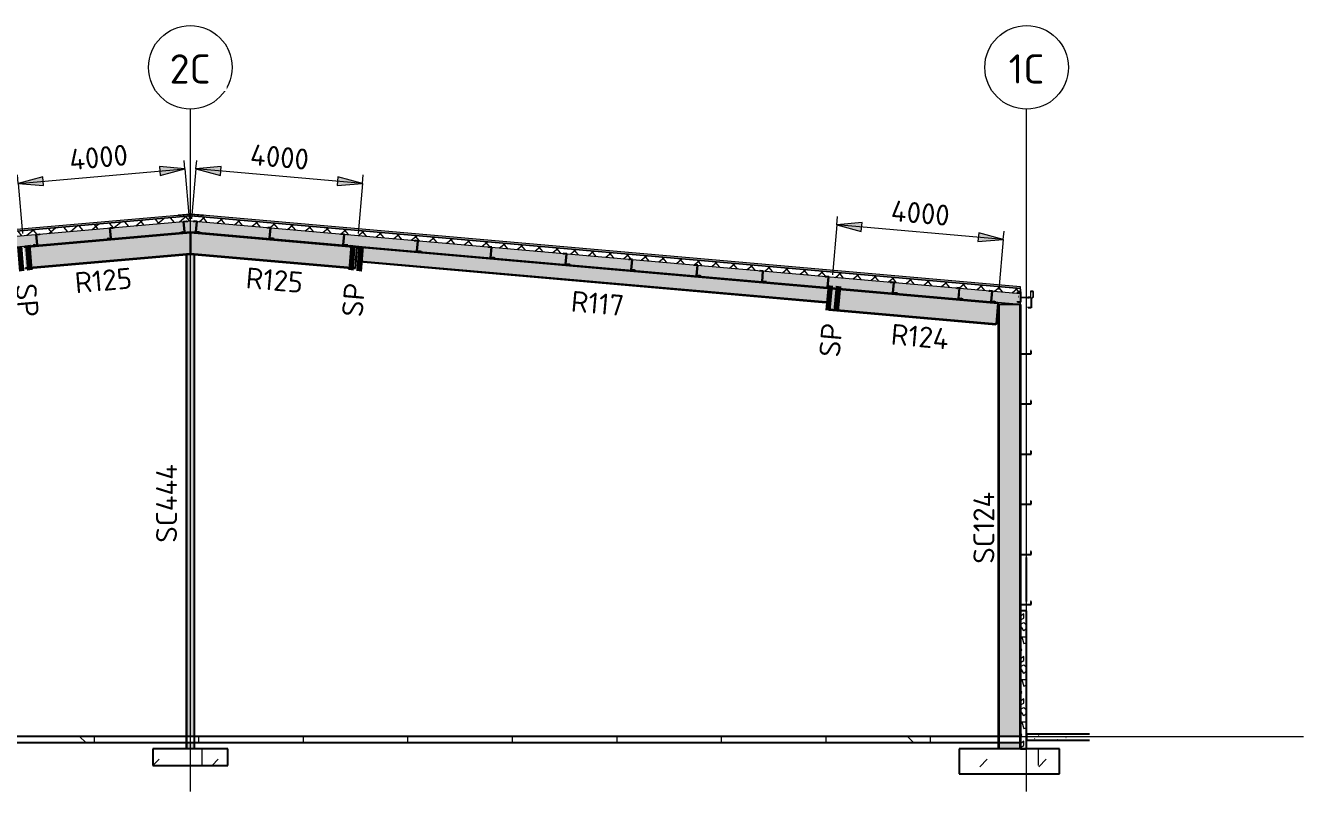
# Model space of a CAD drawing. Header units: millimetres. Extents: x 632 to 561478, y -3890 to 22200.
# Drawn here: x 294160 to 324721, y 3882 to 22200 of the extents above; entities that cross this region are included whole.
import ezdxf

# ---------------------------------------------------------------- set-up
doc = ezdxf.new("R2010")
doc.units = ezdxf.units.MM
doc.linetypes.add('Hidden Half', pattern=[3, 2, -1])
for name, color, linetype, lineweight in [('A-010-D_DIM', 211, 'Continuous', 13), ('A-010-D_DIM-200', 211, 'Continuous', 13), ('A-010-M_LINE', 90, 'Continuous', 13), ('A-200-M_WALL_EXT', 113, 'Continuous', 13), ('A-200-M_WALL_PAT', 111, 'Continuous', 13), ('A-230-H-FLOOR', 190, 'Continuous', 13), ('A-230-M_FLOOR', 192, 'Continuous', 13), ('A-270-M_ROOF', 132, 'Continuous', 13), ('S-160-M_FOUND', 171, 'Continuous', 13), ('S-160-MH_FOUND', 171, 'Hidden Half', 13), ('S-280-A_COLUMN', 171, 'Continuous', 18), ('S-280-A_STRUCT_FRAME', 2, 'Continuous', 18), ('S-280-M_COLUMN', 52, 'Continuous', 13), ('S-280-M_STRUCT_FRAME', 12, 'Continuous', 13), ('S-280-MH_COLUMN', 52, 'Hidden Half', 13), ('Z-000-T_TEXT', 131, 'Continuous', 25), ('Z-030-M_GRID', 191, 'Continuous', 13), ('Z-033_T_GRIDREF', 31, 'Continuous', 13), ('Z-230-A_LEVEL', 51, 'Continuous', 13)]:
    doc.layers.add(name, color=color, linetype=linetype, lineweight=lineweight)
doc.styles.add('ISOCPEUR_1', font='isocpeur.ttf', dxfattribs={"height": 700})
doc.styles.add('ISOCPEUR_2', font='isocpeur.ttf', dxfattribs={"height": 500})
doc.dimstyles.new('2_5___Arrow___Transparent', dxfattribs={"dimscale": 304.8, "dimtxt": 497.990588, "dimasz": 1.968504, "dimexe": 0.656168, "dimexo": 1.049869, "dimgap": 0.164042, "dimtad": 1, "dimdec": 0, "dimzin": 0, "dimdsep": 46, "dimtxsty": 'ISOCPEUR_2', "dimsah": 1, "dimcen": 0.09, "dimadec": 0, "dimazin": 0, "dimtfac": 1, "dimtdec": 4, "dimtix": 1, "dimtmove": 0, "dimatfit": 3, "dimfxl": 1, "dimtvp": 1, "dimtolj": 1, "dimtzin": 0, "dimlwd": 18, "dimlwe": 18, "dimarcsym": 2})
pattern_1 = [(45, (4337885.2, 0), (-1414.214, 0), [750, -3000]), (45, (4338885.2, 1000), (-1414.214, 0), [750, -3000]), (45, (4339885.2, -300), (-1414.214, 0), [250, -2000]), (90, (4339885.2, 500), (-500, 500), [500, -2000]), (315, (4339885.2, 1000), (0, 2828.43), [500, -3000]), (0, (4338885.2, 1000), (2000, 2000), [300, -1000]), (0, (4336385.2, 2000), (2000, 2000), [300, -2000])]

# ---------------------------------------------------------------- blocks, each defined once
blk = doc.blocks.new('Ridge Capping - Ridge Capping-1882401-S6_501-SECTION C6')
at = {"layer": 'A-270-M_ROOF', "lineweight": 5, "transparency": 33554432}
blk.add_hatch(color=253, dxfattribs=at).paths.add_polyline_path([(4333000, 17660), (4332992, 17664), (4332693, 17690), (4332394, 17664), (4332386, 17660), (4332693, 17687)])
at = {"layer": 'A-270-M_ROOF', "color": 53, "lineweight": 5}
for p, q in [((4332386, 17660), (4332693, 17687)), ((4332394, 17664), (4332386, 17660)), ((4332386, 17660), (4332386, 17660)), ((4332693, 17690), (4332394, 17664)), ((4332394, 17664), (4332394, 17664)), ((4332992, 17664), (4332693, 17690)), ((4332693, 17690), (4332693, 17690)), ((4332693, 17687), (4333000, 17660)), ((4332693, 17687), (4332693, 17687)), ((4333000, 17660), (4332992, 17664)), ((4332993, 17664), (4332992, 17664)), ((4333000, 17660), (4333000, 17660))]:
    blk.add_line(p, q, dxfattribs=at)
blk = doc.blocks.new('25021-APA-ZZ-ZZ-M3-AR-000001_V3_rvt-5-S6_501-SECTION C6')
at = {"layer": 'A-270-M_ROOF', "transparency": 33554432}
for color, points in [(9, [(4352532, 15911), (4352532, 15952), (4332693, 17687), (4312854, 15952), (4312854, 15911), (4332693, 17647), (4351995, 15958)]), (253, [(4352817, 15688), (4352842, 15703), (4352842, 15844), (4352777, 15844), (4352777, 15699), (4352537, 15699), (4352537, 15894), (4352532, 15894), (4352532, 15694), (4352782, 15694), (4352782, 15839), (4352837, 15839), (4352837, 15706), (4352814, 15692)])]:
    blk.add_hatch(color=color, dxfattribs=at).paths.add_polyline_path(points)
at = {"layer": 'A-270-M_ROOF', "lineweight": 5}
h = blk.add_hatch(dxfattribs=at)
h.set_pattern_fill('FP_18', angle=-135, style=0, pattern_type=2)
h.set_pattern_definition([(40, (4337885.2, 1e-06), (-192.8363, 229.8133), []), (130, (4337885.2, 1e-06), (-229.8133, -192.8363), [])])
h.paths.add_polyline_path([(4352532, 15791), (4352532, 15911), (4332693, 17647), (4312854, 15911), (4312854, 15791), (4332693, 17527), (4351995, 15838)])
at = {"layer": 'A-270-M_ROOF', "lineweight": 5, "transparency": 33554432}
blk.add_hatch(color=254, dxfattribs=at).paths.add_polyline_path([(4312854, 15540), (4332693, 17276), (4352532, 15540), (4352532, 15791), (4332682, 17526), (4312854, 15791), (4312854, 15690)])
at = {"layer": 'A-270-M_ROOF', "color": 53, "lineweight": 5}
for p, q in [((4332386, 17660), (4312854, 15952)), ((4332693, 17647), (4312854, 15911)), ((4312854, 15911), (4332693, 17647)), ((4312854, 15791), (4332693, 17527)), ((4332693, 17687), (4332386, 17660)), ((4352532, 15952), (4332693, 17687)), ((4332693, 17687), (4332693, 17687)), ((4352532, 15911), (4332693, 17647)), ((4332693, 17647), (4332693, 17647)), ((4332693, 17647), (4352532, 15911)), ((4332693, 17647), (4332693, 17647)), ((4332693, 17527), (4352532, 15791)), ((4312854, 15540), (4332693, 17276)), ((4332693, 17276), (4352532, 15540)), ((4332693, 17276), (4332693, 17276)), ((4352532, 15911), (4352532, 15952)), ((4352532, 15540), (4352532, 15911)), ((4352537, 15894), (4352532, 15894)), ((4352532, 15894), (4352532, 15694)), ((4352537, 15699), (4352537, 15894)), ((4352532, 15694), (4352782, 15694)), ((4352777, 15699), (4352537, 15699)), ((4352842, 15844), (4352777, 15844)), ((4352777, 15844), (4352777, 15699)), ((4352782, 15694), (4352782, 15839)), ((4352782, 15839), (4352837, 15839)), ((4352837, 15706), (4352814, 15692)), ((4352814, 15692), (4352817, 15688)), ((4352817, 15688), (4352842, 15703)), ((4352837, 15839), (4352837, 15706)), ((4352842, 15703), (4352842, 15844))]:
    blk.add_line(p, q, dxfattribs=at)
blk.add_blockref('Ridge Capping - Ridge Capping-1882401-S6_501-SECTION C6', (0, 0), dxfattribs=at)
blk = doc.blocks.new('NRP_Framing-Steel-Purlin C - P946 - EC250-24-4133020-S6_501-SECTION C6')
at = {"layer": 'S-280-M_STRUCT_FRAME', "color": 1, "lineweight": 25}
for p, q in [((4352465, 15832), (4352465, 15808)), ((4352538, 15832), (4352465, 15832)), ((4352465, 15606), (4352465, 15582)), ((4352492, 15709), (4352491, 15709)), ((4352538, 15832), (4352538, 15582)), ((4352538, 15582), (4352465, 15582))]:
    blk.add_line(p, q, dxfattribs=at)
blk = doc.blocks.new('NRP_Framing-Steel-Purlin Z - P915 - EZ250-19-4046629-S6_501-SECTION C6')
at = {"layer": 'S-280-M_STRUCT_FRAME', "color": 92, "lineweight": 25}
for p, q in [((4341617, 16746), (4341615, 16725)), ((4341617, 16746), (4341615, 16725)), ((4341687, 16740), (4341617, 16746)), ((4341687, 16740), (4341617, 16746)), ((4341665, 16491), (4341687, 16740)), ((4341665, 16491), (4341687, 16740)), ((4341669, 16616), (4341668, 16616)), ((4341743, 16505), (4341741, 16484)), ((4341743, 16505), (4341741, 16484)), ((4341741, 16484), (4341665, 16491)), ((4341741, 16484), (4341665, 16491))]:
    blk.add_line(p, q, dxfattribs=at)
blk = doc.blocks.new('NRP_Framing-Steel-Purlin Z - P915 - EZ250-19-V41-S6_501-SECTION C6')
at = {"layer": 'S-280-M_STRUCT_FRAME', "color": 92, "lineweight": 25}
for p, q in [((4341609, 16747), (4341608, 16726)), ((4341609, 16747), (4341608, 16726)), ((4341616, 16746), (4341609, 16747)), ((4341616, 16746), (4341609, 16747)), ((4341658, 16492), (4341680, 16741)), ((4341658, 16492), (4341680, 16741)), ((4341669, 16616), (4341668, 16616)), ((4341736, 16506), (4341734, 16485)), ((4341736, 16506), (4341734, 16485)), ((4341665, 16491), (4341658, 16492)), ((4341665, 16491), (4341658, 16492))]:
    blk.add_line(p, q, dxfattribs=at)
blk = doc.blocks.new('NRP_Framing-Steel-Purlin Z - P914 - EZ250-15-4047701-S6_501-SECTION C6')
at = {"layer": 'S-280-M_STRUCT_FRAME', "color": 150, "lineweight": 25}
for p, q in [((4332522, 17514), (4332593, 17520)), ((4332522, 17514), (4332593, 17520)), ((4332544, 17265), (4332522, 17514)), ((4332544, 17265), (4332522, 17514)), ((4332593, 17520), (4332594, 17500)), ((4332593, 17520), (4332594, 17500)), ((4332466, 17278), (4332468, 17258)), ((4332466, 17278), (4332468, 17258)), ((4332468, 17258), (4332544, 17265)), ((4332468, 17258), (4332544, 17265)), ((4332540, 17390), (4332541, 17390))]:
    blk.add_line(p, q, dxfattribs=at)
blk = doc.blocks.new('NRP_Framing-Steel-Purlin Z - P914 - EZ250-15-V42-S6_501-SECTION C6')
at = {"layer": 'S-280-M_STRUCT_FRAME', "color": 150, "lineweight": 25}
for p, q in [((4332551, 17266), (4332529, 17515)), ((4332551, 17266), (4332529, 17515)), ((4332593, 17520), (4332600, 17521)), ((4332593, 17520), (4332600, 17521)), ((4332600, 17521), (4332602, 17501)), ((4332600, 17521), (4332602, 17501)), ((4332474, 17278), (4332475, 17259)), ((4332474, 17278), (4332475, 17259)), ((4332540, 17390), (4332541, 17390)), ((4332544, 17265), (4332551, 17266)), ((4332544, 17265), (4332551, 17266))]:
    blk.add_line(p, q, dxfattribs=at)
blk = doc.blocks.new('NRP_Framing-Steel-Purlin Z - P914 - EZ250-15-4047702-S6_501-SECTION C6')
at = {"layer": 'S-280-M_STRUCT_FRAME', "color": 150, "lineweight": 25}
for p, q in [((4332772, 17520), (4332770, 17500)), ((4332772, 17520), (4332770, 17500)), ((4332843, 17514), (4332772, 17520)), ((4332843, 17514), (4332772, 17520)), ((4332821, 17265), (4332843, 17514)), ((4332821, 17265), (4332843, 17514)), ((4332897, 17258), (4332821, 17265)), ((4332897, 17258), (4332821, 17265)), ((4332824, 17390), (4332824, 17390)), ((4332898, 17278), (4332897, 17258)), ((4332898, 17278), (4332897, 17258))]:
    blk.add_line(p, q, dxfattribs=at)
blk = doc.blocks.new('NRP_Framing-Steel-Purlin Z - P914 - EZ250-15-V43-S6_501-SECTION C6')
at = {"layer": 'S-280-M_STRUCT_FRAME', "color": 150, "lineweight": 25}
for p, q in [((4332765, 17521), (4332763, 17501)), ((4332765, 17521), (4332763, 17501)), ((4332772, 17520), (4332765, 17521)), ((4332772, 17520), (4332765, 17521)), ((4332814, 17266), (4332835, 17515)), ((4332814, 17266), (4332835, 17515)), ((4332821, 17265), (4332814, 17266)), ((4332821, 17265), (4332814, 17266)), ((4332824, 17390), (4332824, 17390)), ((4332891, 17278), (4332889, 17259)), ((4332891, 17278), (4332889, 17259))]:
    blk.add_line(p, q, dxfattribs=at)
blk = doc.blocks.new('NRP_Framing-Steel-Purlin Z - P914 - EZ250-15-V44-S6_501-SECTION C6')
at = {"layer": 'S-280-M_STRUCT_FRAME', "color": 150, "lineweight": 25}
for p, q in [((4334534, 17366), (4334532, 17346)), ((4334534, 17366), (4334532, 17346)), ((4334605, 17360), (4334534, 17366)), ((4334605, 17360), (4334534, 17366)), ((4334583, 17111), (4334605, 17360)), ((4334583, 17111), (4334605, 17360)), ((4334587, 17236), (4334586, 17236)), ((4334661, 17124), (4334659, 17104)), ((4334661, 17124), (4334659, 17104)), ((4334659, 17104), (4334583, 17111)), ((4334659, 17104), (4334583, 17111))]:
    blk.add_line(p, q, dxfattribs=at)
blk = doc.blocks.new('NRP_Framing-Steel-Purlin Z - P914 - EZ250-15-V45-S6_501-SECTION C6')
at = {"layer": 'S-280-M_STRUCT_FRAME', "color": 150, "lineweight": 25}
for p, q in [((4334527, 17367), (4334525, 17347)), ((4334527, 17367), (4334525, 17347)), ((4334534, 17366), (4334527, 17367)), ((4334534, 17366), (4334527, 17367)), ((4334576, 17111), (4334598, 17360)), ((4334576, 17111), (4334598, 17360)), ((4334587, 17236), (4334586, 17236)), ((4334653, 17124), (4334652, 17105)), ((4334653, 17124), (4334652, 17105)), ((4334583, 17111), (4334576, 17111)), ((4334583, 17111), (4334576, 17111))]:
    blk.add_line(p, q, dxfattribs=at)
blk = doc.blocks.new('NRP_Framing-Steel-Purlin Z - G914 - EZ250-15-4100837-S6_501-SECTION C6')
at = {"layer": 'S-280-M_STRUCT_FRAME', "color": 150, "lineweight": 25}
for p, q in [((4352542, 8274), (4352542, 8350)), ((4352542, 8350), (4352792, 8350)), ((4352542, 8274), (4352542, 8350)), ((4352542, 8350), (4352792, 8350)), ((4352562, 8274), (4352542, 8274)), ((4352562, 8274), (4352542, 8274)), ((4352792, 8421), (4352772, 8421)), ((4352792, 8421), (4352772, 8421)), ((4352792, 8350), (4352792, 8421)), ((4352792, 8350), (4352792, 8421))]:
    blk.add_line(p, q, dxfattribs=at)
blk = doc.blocks.new('NRP_Framing-Steel-Purlin Z - G914 - EZ250-15-4100938-S6_501-SECTION C6')
at = {"layer": 'S-280-M_STRUCT_FRAME', "color": 150, "lineweight": 25}
for p, q in [((4352542, 9474), (4352542, 9550)), ((4352542, 9550), (4352792, 9550)), ((4352542, 9474), (4352542, 9550)), ((4352542, 9550), (4352792, 9550)), ((4352562, 9474), (4352542, 9474)), ((4352562, 9474), (4352542, 9474)), ((4352792, 9621), (4352772, 9621)), ((4352792, 9621), (4352772, 9621)), ((4352792, 9550), (4352792, 9621)), ((4352792, 9550), (4352792, 9621))]:
    blk.add_line(p, q, dxfattribs=at)
blk = doc.blocks.new('NRP_Framing-Steel-Purlin C - G946 - EC250-24-4099654-S6_501-SECTION C6')
at = {"layer": 'S-280-M_STRUCT_FRAME', "color": 1, "lineweight": 25}
for p, q in [((4352793, 15697), (4352720, 15697)), ((4352720, 15697), (4352720, 15673)), ((4352793, 15697), (4352793, 15447)), ((4352720, 15471), (4352720, 15447)), ((4352793, 15447), (4352720, 15447))]:
    blk.add_line(p, q, dxfattribs=at)
blk = doc.blocks.new('NRP_Framing-Steel-Purlin C - G946 - EC250-24-4154311-S6_501-SECTION C6')
at = {"layer": 'S-280-M_STRUCT_FRAME', "color": 1, "lineweight": 25}
blk.add_line((4352667, 9475), (4352667, 8421), dxfattribs=at)
blk.add_line((4352667, 9475), (4352667, 8421), dxfattribs=at)
blk = doc.blocks.new('NRP_Column-Steel-SHS - SC444 - 200x200x6_0SHS-3967239-S6_501-SECTION C6')
at = {"layer": 'S-280-MH_COLUMN', "lineweight": 25}
for p, q in [((4332589, 16723), (4332589, 5200)), ((4332777, 16723), (4332777, 5200)), ((4332589, 5200), (4332589, 5050)), ((4332777, 5200), (4332777, 5050)), ((4332589, 5050), (4332589, 4900)), ((4332777, 5050), (4332777, 4900))]:
    blk.add_line(p, q, dxfattribs=at)
blk = doc.blocks.new('NRP_Foundation-Pad Footing Fibre _v2_ - PF4 -1800 x 1800 x 400d-3893011-S6_501-SECTION C6')
at = {"layer": 'S-160-M_FOUND'}
h = blk.add_hatch(dxfattribs=at)
h.set_pattern_fill('FP_16', color=256, style=0, pattern_type=2)
h.set_pattern_definition(pattern_1)
h.paths.add_polyline_path([(4333582, 4900), (4331782, 4900), (4331782, 4500), (4333582, 4500)])
at = {"layer": 'S-160-M_FOUND', "lineweight": 25}
for p, q in [((4333582, 4900), (4331782, 4900)), ((4331782, 4900), (4331782, 4500)), ((4333582, 4500), (4333582, 4900)), ((4331782, 4500), (4333582, 4500))]:
    blk.add_line(p, q, dxfattribs=at)
blk = doc.blocks.new('NRP_Foundation-Pad Footing Fibre _v2_ - PF2 -2400 x 2000 x 600d-3893007-S6_501-SECTION C6')
at = {"layer": 'S-160-M_FOUND'}
h = blk.add_hatch(dxfattribs=at)
h.set_pattern_fill('FP_16', color=256, style=0, pattern_type=2)
h.set_pattern_definition(pattern_1)
h.paths.add_polyline_path([(4353468, 4300), (4353468, 4900), (4351068, 4900), (4351068, 4300)])
at = {"layer": 'S-160-M_FOUND', "lineweight": 25}
for p, q in [((4353468, 4900), (4351068, 4900)), ((4351068, 4900), (4351068, 4300)), ((4353468, 4300), (4353468, 4900)), ((4351068, 4300), (4353468, 4300))]:
    blk.add_line(p, q, dxfattribs=at)
blk = doc.blocks.new('Grid - NRP_Grid-Head-320187-S6_501-SECTION C6')
at = {"layer": 'Z-033_T_GRIDREF'}
blk.add_circle((4352682, 21200), 1000, dxfattribs=at)
blk = doc.blocks.new('DIMBLOCK17-S6_501-SECTION C6')
at = {"layer": 'A-010-D_DIM-200', "lineweight": 18}
for points in [[(313558, 17434), (314147, 17277), (314165, 17487)], [(317543, 17086), (316955, 17243), (316936, 17033)]]:
    blk.add_hatch(color=256, dxfattribs=at).paths.add_polyline_path(points)
for p, q in [((313558, 17434), (313454, 16238)), ((313558, 17434), (313576, 17633)), ((314165, 17487), (313558, 17434)), ((317543, 17086), (313558, 17434)), ((313558, 17434), (314147, 17277)), ((314147, 17277), (314165, 17487)), ((316955, 17243), (316936, 17033)), ((317543, 17086), (316955, 17243)), ((317543, 17086), (317561, 17285)), ((316936, 17033), (317543, 17086)), ((317543, 17086), (317439, 15889))]:
    blk.add_line(p, q, dxfattribs=at)
at = {"layer": 'A-010-D_DIM-200', "color": 0, "lineweight": 18, "insert": (314882, 18024), "char_height": 500, "width": 1758.29, "attachment_point": 1, "rotation": 355, "line_spacing_factor": 1.149209, "style": 'ISOCPEUR_2'}
blk.add_mtext('4000', dxfattribs=at)
blk = doc.blocks.new('DIMBLOCK19-S6_501-SECTION C6')
at = {"layer": 'A-010-D_DIM-200', "lineweight": 18}
for points in [[(297968, 18775), (297361, 18828), (297379, 18617)], [(293983, 18426), (294590, 18373), (294571, 18584)]]:
    blk.add_hatch(color=256, dxfattribs=at).paths.add_polyline_path(points)
for p, q in [((297968, 18775), (297950, 18974)), ((293983, 18426), (297968, 18775)), ((297968, 18775), (297361, 18828)), ((297361, 18828), (297379, 18617)), ((297379, 18617), (297968, 18775)), ((297968, 18775), (298072, 17579)), ((293983, 18426), (293965, 18626)), ((294571, 18584), (293983, 18426)), ((293983, 18426), (294590, 18373)), ((293983, 18426), (294087, 17230)), ((294590, 18373), (294571, 18584))]:
    blk.add_line(p, q, dxfattribs=at)
at = {"layer": 'A-010-D_DIM-200', "color": 0, "lineweight": 18, "insert": (295184, 19237), "char_height": 500, "width": 1758.29, "attachment_point": 1, "rotation": 5, "line_spacing_factor": 1.149209, "style": 'ISOCPEUR_2'}
blk.add_mtext('4000', dxfattribs=at)
blk = doc.blocks.new('DIMBLOCK20-S6_501-SECTION C6')
at = {"layer": 'A-010-D_DIM-200', "lineweight": 18}
for points in [[(298234, 18775), (298823, 18617), (298841, 18828)], [(302219, 18426), (301631, 18584), (301612, 18373)]]:
    blk.add_hatch(color=256, dxfattribs=at).paths.add_polyline_path(points)
for p, q in [((298234, 18775), (298252, 18974)), ((298234, 18775), (298130, 17579)), ((298841, 18828), (298234, 18775)), ((302219, 18426), (298234, 18775)), ((298234, 18775), (298823, 18617)), ((298823, 18617), (298841, 18828)), ((301631, 18584), (301612, 18373)), ((301612, 18373), (302219, 18426)), ((302219, 18426), (301631, 18584)), ((302219, 18426), (302114, 17230)), ((302219, 18426), (302236, 18626))]:
    blk.add_line(p, q, dxfattribs=at)
at = {"layer": 'A-010-D_DIM-200', "color": 0, "lineweight": 18, "insert": (299558, 19365), "char_height": 500, "width": 1758.29, "attachment_point": 1, "rotation": 355, "line_spacing_factor": 1.149209, "style": 'ISOCPEUR_2'}
blk.add_mtext('4000', dxfattribs=at)
blk = doc.blocks.new('NRP_Splice _v3_ - NRP_Splice-3209833-S6_501-SECTION C6')
at = {"layer": 'Z-000-T_TEXT', "lineweight": 70}
for p, q in [((4317182, 15965), (4317234, 15368)), ((4317182, 15965), (4317234, 15368)), ((4317381, 15983), (4317433, 15385)), ((4317433, 15385), (4317381, 15983))]:
    blk.add_line(p, q, dxfattribs=at)
blk = doc.blocks.new('NRP_Splice _v3_ - NRP_Splice-3927024-S6_501-SECTION C6')
at = {"layer": 'Z-000-T_TEXT', "lineweight": 70}
for p, q in [((4347983, 15983), (4347931, 15385)), ((4347983, 15983), (4347931, 15385)), ((4348183, 15965), (4348130, 15368)), ((4348130, 15368), (4348183, 15965))]:
    blk.add_line(p, q, dxfattribs=at)

msp = doc.modelspace()

# ---------------------------------------------------------------- hatches: boundary and pattern name
at = {"layer": 'A-200-M_WALL_PAT'}
h = msp.add_hatch(dxfattribs=at)
h.set_pattern_fill('FP_19', color=250, angle=116.56505, style=0, pattern_type=2)
h.set_pattern_definition([(296.565, (303557.84, 152.4), (5e-05, 1016), [113.59, -2158.253]), (33.69, (303608.64, 50.8), (7e-05, 1016), [183.16, -3480.08]), (33.69, (304624.64, 50.8), (7e-05, 1016), [183.16, -3480.08]), (33.69, (305640.64, 50.8), (7e-05, 1016), [183.16, -3480.08]), (116.565, (303761.04, 152.4), (5e-05, 1016), [113.59, -2158.253]), (213.69, (303710.24, 254), (7e-05, 1016), [183.16, -3480.08]), (213.69, (304726.24, 254), (7e-05, 1016), [183.16, -3480.08]), (213.69, (305742.24, 254), (7e-05, 1016), [183.16, -3480.08]), (26.565, (303964.2, 152.4), (5e-05, 1016), [227.19, -2044.66]), (26.565, (304980.2, 152.4), (5e-05, 1016), [227.19, -2044.66]), (270, (304167.4, 254), (1016, 0.0009), [101.6, -914.4]), (225, (304167.44, 152.4), (-0.002, 1016), [143.684, -1293.157]), (135, (304065.84, 50.8), (-0.0009, 1016), [143.684, -1293.157]), (288.435, (303761.04, 457.2), (-0.002, 1015.9997), [160.644, -3052.23]), (18.435, (303811.8, 304.8), (-0.002, 1016), [160.64, -3052.23]), (18.435, (304827.8, 304.8), (-0.002, 1016), [160.64, -3052.23]), (18.435, (305843.8, 304.8), (-0.002, 1016), [160.64, -3052.23]), (135, (303964.24, 355.6), (-0.0009, 1016), [143.684, -1293.157]), (180, (303862.6, 457.2), (0.0009, -1016), [101.6, -914.4]), (251.565, (303507.04, 711.2), (0.0004, 1015.9997), [160.644, -3052.23]), (315, (303456.24, 558.8), (-0.0009, 1016), [143.684, -1293.157]), (71.565, (303557.84, 457.2), (0.0004, 1015.9997), [160.644, -3052.23]), (135, (303608.64, 609.6), (-0.0009, 1016), [143.684, -1293.157]), (225, (303913.44, 711.2), (-0.002, 1016), [143.684, -1293.157]), (123.69, (303811.84, 609.6), (7e-05, 1016), [183.16, -3480.08]), (123.69, (304827.84, 609.6), (7e-05, 1016), [183.16, -3480.08]), (26.565, (303710.2, 762), (5e-05, 1016), [113.59, -2158.25]), (26.565, (304726.2, 762), (5e-05, 1016), [113.59, -2158.25]), (315, (303811.84, 812.8), (-0.0009, 1016), [143.684, -1293.157]), (213.69, (304269.04, 965.2), (7e-05, 1016), [183.16, -3480.08]), (213.69, (305285.04, 965.2), (7e-05, 1016), [183.16, -3480.08]), (213.69, (306301.04, 965.2), (7e-05, 1016), [183.16, -3480.08]), (296.565, (304116.64, 863.6), (5e-05, 1016), [113.59, -2158.253]), (45, (304167.44, 762), (-0.0009, 1016), [143.684, -1293.157]), (90, (304269, 863.6), (-1016, -0.0009), [101.6, -914.4]), (213.69, (303811.84, 1016), (7e-05, 1016), [183.16, -3480.08]), (213.69, (304827.84, 1016), (7e-05, 1016), [183.16, -3480.08]), (213.69, (305843.84, 1016), (7e-05, 1016), [183.16, -3480.08]), (315, (303659.44, 914.4), (-0.0009, 1016), [71.84, -1365]), (26.565, (303710.2, 863.6), (5e-05, 1016), [113.59, -2158.25]), (26.565, (304726.2, 863.6), (5e-05, 1016), [113.59, -2158.25]), (90, (303811.8, 914.4), (-1016, -0.0009), [101.6, -914.4]), (333.435, (303405.4, 965.2), (-0.002, 1016), [113.59, -2158.25]), (333.435, (304421.4, 965.2), (-0.002, 1016), [113.59, -2158.25]), (243.435, (303507.04, 914.4), (-0.002, 1016), [113.59, -2158.253]), (161.565, (303456.2, 812.8), (0.0004, 1016), [160.64, -3052.23]), (161.565, (304472.2, 812.8), (0.0004, 1016), [160.64, -3052.23]), (161.565, (305488.2, 812.8), (0.0004, 1016), [160.64, -3052.23]), (45, (303303.84, 863.6), (-0.0009, 1016), [143.684, -1293.157]), (26.565, (303354.6, -1e-05), (5e-05, 1016), [113.59, -2158.25]), (26.565, (304370.6, -7e-05), (5e-05, 1016), [113.59, -2158.25]), (116.565, (303456.24, 50.8), (5e-05, 1016), [113.59, -2158.253]), (206.565, (303405.4, 152.4), (5e-05, 1016), [113.59, -2158.25]), (206.565, (304421.4, 152.4), (5e-05, 1016), [113.59, -2158.25]), (296.565, (303303.84, 101.6), (5e-05, 1016), [113.59, -2158.253]), (14.036, (304065.8, 457.2), (0.003, 1016), [209.45, -3979.62]), (14.036, (305081.8, 457.2), (0.003, 1016), [209.45, -3979.62]), (14.036, (306097.8, 457.2), (0.003, 1016), [209.45, -3979.62]), (14.036, (307113.8, 457.2), (0.003, 1016), [209.45, -3979.62]), (135, (304269.04, 508), (-0.0009, 1016), [143.684, -1293.157]), (198.435, (304167.4, 609.6), (-0.002, 1016), [160.64, -3052.23]), (198.435, (305183.4, 609.6), (-0.002, 1016), [160.64, -3052.23]), (198.435, (306199.4, 609.6), (-0.002, 1016), [160.64, -3052.23]), (296.565, (304015.04, 558.8), (5e-05, 1016), [113.59, -2158.253]), (333.435, (303354.6, 304.8), (-0.002, 1016), [113.59, -2158.25]), (333.435, (304370.6, 304.8), (-0.002, 1016), [113.59, -2158.25]), (45, (303456.24, 254), (-0.0009, 1016), [71.84, -1365]), (116.565, (303507.04, 304.8), (5e-05, 1016), [113.59, -2158.253]), (225, (303456.24, 406.4), (-0.002, 1016), [143.684, -1293.157])])
h.paths.add_polyline_path([(318100.9, 4900), (318100.9, 8200), (317950.9, 8200), (317950.9, 4900)])
at = {"layer": 'A-230-H-FLOOR'}
h = msp.add_hatch(dxfattribs=at)
h.set_pattern_fill('FP_16', color=256, style=0, pattern_type=2)
h.set_pattern_definition([(45, (303303.8, 0), (-1414.214, 0), [750, -3000]), (45, (304303.8, 1000), (-1414.214, 0), [750, -3000]), (45, (305303.8, -300), (-1414.214, 0), [250, -2000]), (90, (305303.84, 500), (-500, 500), [500, -2000]), (315, (305303.8, 1000), (0, 2828.43), [500, -3000]), (0, (304303.8, 1000), (2000, 2000), [300, -1000]), (0, (301803.8, 2000), (2000, 2000), [300, -2000])])
h.paths.add_polyline_path([(317950.9, 5050), (317950.9, 5200), (278050.9, 5200), (278050.9, 5050), (313425.2, 5050)])
h = msp.add_hatch(dxfattribs=at)
h.set_pattern_fill('FP_17', color=256, style=0, pattern_type=2)
h.set_pattern_definition([(50, (303303.84, 0), (728.737, -63.756), [76.2, -838.2]), (355, (303303.84, 0), (-140.97, 764.228), [60.96, -670.56]), (100.451, (303364.6, -5.3), (587.77, 700.467), [64.76, -712.36]), (46.184, (303303.8, 203.2), (1084.316, -168.17), [114.3, -1257.3]), (96.636, (303394.2, 189.2), (949.61, 989.71), [97.14, -1068.54]), (351.184, (303303.8, 203.2), (949.62, 989.7), [91.44, -1005.84]), (21, (303405.44, 152.4), (606.458, -409.06), [76.2, -838.2]), (326, (303405.44, 152.4), (247.208, 736.753), [60.96, -670.56]), (71.451, (303456, 118.3), (853.668, 327.685), [64.76, -712.36]), (37.5, (303303.84, 0), (12.3547, 338.22), [6.706, -655.726, 6.706, -674.014, -673.1]), (37.5, (303303.84, 0), (12.3547, 338.22), [-1343.152, 6.706, -666.394]), (7.5, (303303.84, 0), (267.279, 400.722), [6.706, -381.406, 6.706, -640.486, -256.54]), (7.5, (303303.84, 0), (267.279, 400.722), [-1035.304, 6.706, -249.834]), (327.5, (303077.28, 0), (542.3633, -22.9153), [6.706, -247.294, 6.706, -785.774, -1051.56]), (327.5, (303077.28, 0), (542.3633, -22.9153), [-1046.48, 6.706, -1044.854]), (317.5, (302975.7, 0), (592.517, 101.707), [6.706, -323.494, 6.706, -519.582, -746.76]), (317.5, (302975.7, 0), (592.517, 101.707), [-856.488, 6.706, -740.054])])
h.paths.add_polyline_path([(319603.7, 5105), (319603.7, 5255), (318100.2, 5255), (318100.2, 5105)])
at = {"layer": 'S-280-M_COLUMN', "lineweight": 5}
h = msp.add_hatch(color=256, dxfattribs=at)
h.paths.add_polyline_path([(298008.9, 4900), (298016.4, 4900), (298016.4, 5050), (298001.4, 5050), (298003.4, 4900), (298006.2, 4900)])
h.paths.add_polyline_path([(298006, 5200), (298016.4, 5200), (298016.4, 16723.2), (298001.4, 16723.2), (298003.5, 5200)])
h = msp.add_hatch(color=256, dxfattribs=at)
h.paths.add_polyline_path([(298186.4, 4900), (298186.4, 5050), (298016.4, 5050), (298016.4, 4900)])
h.paths.add_polyline_path([(298016.4, 5200), (298186.4, 5200), (298186.4, 16723.2), (298016.4, 16723.2), (298016.4, 6899.3)])
h = msp.add_hatch(color=256, dxfattribs=at)
h.paths.add_polyline_path([(298200.3, 4900), (298201.4, 4900), (298199.4, 5050), (298186.4, 5050), (298186.4, 4900), (298200.2, 4900)])
h.paths.add_polyline_path([(298200.3, 5200), (298201.4, 5200), (298199.4, 16723.2), (298186.4, 16723.2), (298186.7, 5200), (298200.2, 5200)])
h = msp.add_hatch(color=256, dxfattribs=at)
h.paths.add_polyline_path([(317435.9, 4900), (317435.9, 5050), (317422.7, 5050), (317422.7, 4900)])
h.paths.add_polyline_path([(317422.7, 5200), (317435.9, 5200), (317435.9, 15532.3), (317422.7, 15532.3), (317422.7, 6899.3)])
h = msp.add_hatch(color=256, dxfattribs=at)
h.paths.add_polyline_path([(317436.3, 4900), (317449.9, 4900), (317449.9, 5050), (317435.9, 5050), (317435.9, 4900)])
h.paths.add_polyline_path([(317440.2, 5200), (317449.9, 5200), (317449.9, 15532.3), (317435.9, 15532.3), (317437.9, 5200), (317438.4, 5200)])
h = msp.add_hatch(color=256, dxfattribs=at)
h.paths.add_polyline_path([(317923.7, 4900), (317923.7, 5050), (317449.9, 5050), (317449.9, 4900)])
h.paths.add_polyline_path([(317449.9, 5200), (317923.7, 5200), (317923.7, 15532.3), (317449.9, 15532.3), (317449.9, 6899.3)])
h = msp.add_hatch(color=256, dxfattribs=at)
h.paths.add_polyline_path([(317937.7, 4900), (317935.8, 5050), (317923.7, 5050), (317923.7, 4900), (317936.7, 4900)])
h.paths.add_polyline_path([(317933.2, 5200), (317937.7, 5200), (317935.4, 15532.3), (317923.7, 15532.3), (317924, 5200), (317931.7, 5200)])
h = msp.add_hatch(color=256, dxfattribs=at)
h.paths.add_polyline_path([(317950.9, 4900), (317950.9, 5050), (317937.7, 5050), (317937.7, 4900)])
h.paths.add_polyline_path([(317937.7, 5200), (317950.9, 5200), (317950.9, 15532.3), (317937.7, 15532.3), (317937.7, 6899.3)])
msp.add_hatch(color=256, dxfattribs=at).paths.add_polyline_path([(298016.4, 8647.9), (298016.4, 8647.9)])
at = {"layer": 'S-280-M_STRUCT_FRAME', "lineweight": 5}
for points in [[(294116.1, 16902.7), (298100.9, 17251.3), (298100.9, 17267), (294114.8, 16918.3)], [(294159.9, 16402.8), (298100.9, 16747.6), (298100.9, 17251.3), (294116.1, 16902.7), (294145.5, 16567.4)], [(302085.7, 16902.7), (302087, 16918.3), (298100.9, 17267), (298100.9, 17251.3), (301068.3, 16991.7)], [(302041.9, 16402.8), (302085.7, 16902.7), (298100.9, 17251.3), (298100.9, 16747.6), (301068.3, 16488)], [(313396.1, 15583.4), (313425.1, 15914.8), (302086.4, 16906.8), (302057.5, 16575.4), (313381.6, 15584.7)], [(313425.1, 15914.8), (313425.2, 15926.3), (302087.5, 16918.2), (302087, 16906.7), (307246.7, 16455.3)], [(294161.2, 16387.3), (298100.9, 16732), (298100.9, 16747.6), (294159.9, 16402.8)], [(302040.6, 16387.3), (302041.9, 16402.8), (298100.9, 16747.6), (298100.9, 16732), (301068.3, 16472.4)], [(313395.1, 15572), (313396.1, 15583.4), (302057.5, 16575.4), (302056.5, 16564), (307246.7, 16109.9)], [(317368.4, 15064.3), (317412.1, 15564.2), (313425.2, 15911.4), (313381.6, 15413.1), (316514.4, 15139.1)], [(317412.1, 15564.2), (317413.3, 15577.4), (313426.5, 15926.2), (313425.4, 15913), (316514.4, 15642.8)], [(317367.2, 15051.2), (317368.4, 15064.3), (313381.6, 15413.1), (313380.5, 15400), (316514.4, 15125.8)]]:
    msp.add_hatch(color=256, dxfattribs=at).paths.add_polyline_path(points)

# ---------------------------------------------------------------- linework, layer by layer
at = {"layer": 'A-010-M_LINE', "lineweight": 25}
for p, q in [((298100.9, 17249.9), (298100.1, 17259.8)), ((298100.8, 17249.9), (298101.7, 17259.8)), ((302085.6, 16901.3), (302086.5, 16911.2)), ((313425, 15909.2), (313425.9, 15919.2)), ((317409.8, 15560.6), (317410.6, 15570.5))]:
    msp.add_line(p, q, dxfattribs=at)
at = {"layer": 'A-200-M_WALL_EXT', "lineweight": 25}
for p, q in [((317950.9, 8200), (317950.9, 4900)), ((318100.9, 8200), (317950.9, 8200)), ((318100.9, 4900), (318100.9, 8200)), ((317950.9, 4900), (318100.9, 4900))]:
    msp.add_line(p, q, dxfattribs=at)
at = {"layer": 'A-230-M_FLOOR', "lineweight": 25}
for p, q in [((317950.9, 5200), (278050.9, 5200)), ((317950.9, 5050), (317950.9, 5200)), ((319603.7, 5255), (318100.2, 5255)), ((318100.2, 5255), (318100.2, 5105)), ((278050.9, 5050), (317950.9, 5050)), ((318100.2, 5105), (319603.7, 5105))]:
    msp.add_line(p, q, dxfattribs=at)
at = {"layer": 'S-280-M_COLUMN', "lineweight": 25}
for p, q in [((298001.4, 16723.2), (298001.4, 5200)), ((298001.4, 16723.2), (298016.4, 16723.2)), ((298186.4, 16723.2), (298016.4, 16723.2)), ((298186.4, 16723.2), (298201.2, 16723.2)), ((298201.4, 5200), (298201.4, 16723.2)), ((317422.7, 15532.3), (317422.7, 5200)), ((317435.9, 15532.3), (317422.7, 15532.3)), ((317435.9, 15532.3), (317435.9, 5200)), ((317449.9, 15532.3), (317435.9, 15532.3)), ((317923.7, 15532.3), (317449.9, 15532.3)), ((317937.7, 15532.3), (317923.7, 15532.3)), ((317937.7, 15532.3), (317937.7, 5200)), ((317950.9, 15532.3), (317937.7, 15532.3)), ((317950.9, 15532.3), (317950.9, 8200)), ((298001.4, 5050), (298001.4, 4900)), ((298201.4, 4900), (298201.4, 5050)), ((317422.7, 5050), (317422.7, 4900)), ((317435.9, 5050), (317435.9, 4900)), ((317937.7, 5050), (317937.7, 4900))]:
    msp.add_line(p, q, dxfattribs=at)
at = {"layer": 'S-280-M_STRUCT_FRAME', "lineweight": 25}
for p, q in [((294114.8, 16918.3), (298100.9, 17267)), ((294116.1, 16902.7), (298100.9, 17251.3)), ((298100.9, 17267), (302087, 16918.3)), ((298100.9, 17267), (298100.9, 17251.3)), ((298100.9, 17251.3), (298100.9, 17267)), ((298100.9, 17251.3), (302085.7, 16902.7)), ((298100.9, 17251.3), (298100.9, 16747.7)), ((298100.9, 16747.6), (298100.9, 17251.3)), ((302085.7, 16902.7), (302041.9, 16402.8)), ((302057.5, 16575.4), (302086.4, 16906.8)), ((302087, 16918.3), (302085.7, 16902.7)), ((302086.4, 16906.8), (302087.5, 16918.2)), ((302086.4, 16906.8), (313425.1, 15914.8)), ((302087.5, 16918.2), (313426.1, 15926.2)), ((294159.9, 16402.8), (298100.9, 16747.6)), ((294161.2, 16387.3), (298100.9, 16732)), ((298100.9, 16747.6), (302041.9, 16402.8)), ((298100.9, 16747.6), (298100.9, 16732)), ((298100.9, 16732), (298100.9, 16747.6)), ((298100.9, 16732), (302040.6, 16387.3)), ((302056.5, 16564), (302057.5, 16575.4)), ((302056.5, 16564), (313395.1, 15572)), ((302057.5, 16575.4), (313396.1, 15583.4)), ((294161.2, 16387.3), (294159.9, 16402.8)), ((302041.9, 16402.8), (302040.6, 16387.3)), ((313381.6, 15413.1), (313425.4, 15913)), ((313425.1, 15914.8), (313396.1, 15583.4)), ((313426.1, 15926.2), (313425.1, 15914.8)), ((313425.4, 15913), (313426.5, 15926.2)), ((313425.4, 15913), (317412.1, 15564.2)), ((313426.5, 15926.2), (317413.3, 15577.4)), ((313380.5, 15400), (313381.6, 15413.1)), ((313380.5, 15400), (317367.2, 15051.2)), ((313381.6, 15413.1), (317368.4, 15064.3)), ((313396.1, 15583.4), (313395.1, 15572)), ((317412.1, 15564.2), (317368.4, 15064.3)), ((317413.3, 15577.4), (317412.1, 15564.2)), ((317368.4, 15064.3), (317367.2, 15051.2))]:
    msp.add_line(p, q, dxfattribs=at)
at = {"layer": 'S-280-MH_COLUMN', "lineweight": 25}
for p, q in [((298001.4, 5200), (298001.4, 5050)), ((298201.4, 5050), (298201.4, 5200)), ((317422.7, 5200), (317422.7, 5050)), ((317435.9, 5200), (317435.9, 5050)), ((317937.7, 5200), (317937.7, 5050))]:
    msp.add_line(p, q, dxfattribs=at)
at = {"layer": 'Z-030-M_GRID'}
for p, q in [((298100.9, 3882), (298100.9, 20200)), ((318100.9, 3882), (318100.9, 20200))]:
    msp.add_line(p, q, dxfattribs=at)
at = {"layer": 'Z-230-A_LEVEL'}
msp.add_line((273441.6, 5200), (324720.6, 5200), dxfattribs=at)

# ---------------------------------------------------------------- block references
at = {"color": 10, "lineweight": 5}
msp.add_blockref('25021-APA-ZZ-ZZ-M3-AR-000001_V3_rvt-5-S6_501-SECTION C6', (-4034581.4, 0), dxfattribs=at)
at = {"layer": 'S-160-MH_FOUND', "lineweight": 25}
for name in ['NRP_Foundation-Pad Footing Fibre _v2_ - PF4 -1800 x 1800 x 400d-3893011-S6_501-SECTION C6', 'NRP_Foundation-Pad Footing Fibre _v2_ - PF2 -2400 x 2000 x 600d-3893007-S6_501-SECTION C6']:
    msp.add_blockref(name, (-4034581.4, 0), dxfattribs=at)
at = {"layer": 'S-280-M_STRUCT_FRAME', "color": 150, "lineweight": 25}
for name, p in [('NRP_Framing-Steel-Purlin Z - P914 - EZ250-15-4047701-S6_501-SECTION C6', (-4034581.4, 0)), ('NRP_Framing-Steel-Purlin Z - P914 - EZ250-15-V42-S6_501-SECTION C6', (-4034581.4, 0)), ('NRP_Framing-Steel-Purlin Z - P914 - EZ250-15-V43-S6_501-SECTION C6', (-4034581.4, 0)), ('NRP_Framing-Steel-Purlin Z - P914 - EZ250-15-4047702-S6_501-SECTION C6', (-4034581.4, 0)), ('NRP_Framing-Steel-Purlin Z - P914 - EZ250-15-4047701-S6_501-SECTION C6', (-4038105.9, -308.4)), ('NRP_Framing-Steel-Purlin Z - P914 - EZ250-15-V42-S6_501-SECTION C6', (-4038105.9, -308.4)), ('NRP_Framing-Steel-Purlin Z - P914 - EZ250-15-4047701-S6_501-SECTION C6', (-4036343.6, -154.2)), ('NRP_Framing-Steel-Purlin Z - P914 - EZ250-15-V42-S6_501-SECTION C6', (-4036343.6, -154.2)), ('NRP_Framing-Steel-Purlin Z - P914 - EZ250-15-V45-S6_501-SECTION C6', (-4034581.4, 0)), ('NRP_Framing-Steel-Purlin Z - P914 - EZ250-15-V44-S6_501-SECTION C6', (-4034581.4, 0)), ('NRP_Framing-Steel-Purlin Z - P914 - EZ250-15-V45-S6_501-SECTION C6', (-4032819.1, -154.2)), ('NRP_Framing-Steel-Purlin Z - P914 - EZ250-15-V44-S6_501-SECTION C6', (-4032819.1, -154.2)), ('NRP_Framing-Steel-Purlin Z - P914 - EZ250-15-V45-S6_501-SECTION C6', (-4031056.8, -308.4)), ('NRP_Framing-Steel-Purlin Z - P914 - EZ250-15-V44-S6_501-SECTION C6', (-4031056.8, -308.4)), ('NRP_Framing-Steel-Purlin Z - P914 - EZ250-15-V45-S6_501-SECTION C6', (-4029294.6, -462.5)), ('NRP_Framing-Steel-Purlin Z - P914 - EZ250-15-V44-S6_501-SECTION C6', (-4029294.6, -462.5)), ('NRP_Framing-Steel-Purlin Z - G914 - EZ250-15-4100938-S6_501-SECTION C6', (-4034581.4, 4800)), ('NRP_Framing-Steel-Purlin Z - G914 - EZ250-15-4100938-S6_501-SECTION C6', (-4034581.4, 3600)), ('NRP_Framing-Steel-Purlin Z - G914 - EZ250-15-4100938-S6_501-SECTION C6', (-4034581.4, 2400)), ('NRP_Framing-Steel-Purlin Z - G914 - EZ250-15-4100938-S6_501-SECTION C6', (-4034581.4, 1200)), ('NRP_Framing-Steel-Purlin Z - G914 - EZ250-15-4100938-S6_501-SECTION C6', (-4034581.4, 0)), ('NRP_Framing-Steel-Purlin Z - G914 - EZ250-15-4100837-S6_501-SECTION C6', (-4034581.4, 0))]:
    msp.add_blockref(name, p, dxfattribs=at)
at = {"layer": 'S-280-M_STRUCT_FRAME', "color": 92, "lineweight": 25}
for name, p in [('NRP_Framing-Steel-Purlin Z - P915 - EZ250-19-V41-S6_501-SECTION C6', (-4034581.4, 0)), ('NRP_Framing-Steel-Purlin Z - P915 - EZ250-19-4046629-S6_501-SECTION C6', (-4034581.4, 0)), ('NRP_Framing-Steel-Purlin Z - P915 - EZ250-19-V41-S6_501-SECTION C6', (-4033015.9, -137)), ('NRP_Framing-Steel-Purlin Z - P915 - EZ250-19-4046629-S6_501-SECTION C6', (-4033015.9, -137)), ('NRP_Framing-Steel-Purlin Z - P915 - EZ250-19-V41-S6_501-SECTION C6', (-4031450.5, -273.9)), ('NRP_Framing-Steel-Purlin Z - P915 - EZ250-19-4046629-S6_501-SECTION C6', (-4031450.5, -273.9)), ('NRP_Framing-Steel-Purlin Z - P915 - EZ250-19-V41-S6_501-SECTION C6', (-4029885, -410.9)), ('NRP_Framing-Steel-Purlin Z - P915 - EZ250-19-4046629-S6_501-SECTION C6', (-4029885, -410.9)), ('NRP_Framing-Steel-Purlin Z - P915 - EZ250-19-V41-S6_501-SECTION C6', (-4028319.6, -547.8)), ('NRP_Framing-Steel-Purlin Z - P915 - EZ250-19-4046629-S6_501-SECTION C6', (-4028319.6, -547.8)), ('NRP_Framing-Steel-Purlin Z - P915 - EZ250-19-V41-S6_501-SECTION C6', (-4026754.1, -684.8)), ('NRP_Framing-Steel-Purlin Z - P915 - EZ250-19-4046629-S6_501-SECTION C6', (-4026754.1, -684.8)), ('NRP_Framing-Steel-Purlin Z - P915 - EZ250-19-V41-S6_501-SECTION C6', (-4025188.7, -821.8)), ('NRP_Framing-Steel-Purlin Z - P915 - EZ250-19-4046629-S6_501-SECTION C6', (-4025188.7, -821.8)), ('NRP_Framing-Steel-Purlin Z - P915 - EZ250-19-V41-S6_501-SECTION C6', (-4024406, -890.2)), ('NRP_Framing-Steel-Purlin Z - P915 - EZ250-19-4046629-S6_501-SECTION C6', (-4024406, -890.2))]:
    msp.add_blockref(name, p, dxfattribs=at)
at = {"layer": 'S-280-M_STRUCT_FRAME', "color": 1, "lineweight": 25}
for name in ['NRP_Framing-Steel-Purlin C - P946 - EC250-24-4133020-S6_501-SECTION C6', 'NRP_Framing-Steel-Purlin C - G946 - EC250-24-4099654-S6_501-SECTION C6', 'NRP_Framing-Steel-Purlin C - G946 - EC250-24-4154311-S6_501-SECTION C6']:
    msp.add_blockref(name, (-4034581.4, 0), dxfattribs=at)
at = {"layer": 'S-280-MH_COLUMN', "lineweight": 25}
msp.add_blockref('NRP_Column-Steel-SHS - SC444 - 200x200x6_0SHS-3967239-S6_501-SECTION C6', (-4034581.4, 0), dxfattribs=at)
at = {"layer": 'Z-000-T_TEXT', "lineweight": 70}
for name, p in [('NRP_Splice _v3_ - NRP_Splice-3209833-S6_501-SECTION C6', (-4023168.4, 960.6)), ('NRP_Splice _v3_ - NRP_Splice-3927024-S6_501-SECTION C6', (-4045994.3, 960.6)), ('NRP_Splice _v3_ - NRP_Splice-3927024-S6_501-SECTION C6', (-4034581.4, 0))]:
    msp.add_blockref(name, p, dxfattribs=at)
at = {"layer": 'Z-033_T_GRIDREF'}
for p in [(-4054581.4, 0), (-4034581.4, 0)]:
    msp.add_blockref('Grid - NRP_Grid-Head-320187-S6_501-SECTION C6', p, dxfattribs=at)

# ---------------------------------------------------------------- texts
at = {"layer": 'S-280-A_COLUMN', "lineweight": 13, "char_height": 500, "attachment_point": 1, "rotation": 90, "style": 'ISOCPEUR_2'}
for s, insert, width in [('SC444', (297281.4, 9829.7), 2356.961), ('SC124', (316828.2, 9327.3), 2132.489)]:
    msp.add_mtext(s, dxfattribs=dict(at, insert=insert, width=width))
at = {"layer": 'S-280-A_STRUCT_FRAME', "lineweight": 13, "char_height": 500, "attachment_point": 1, "style": 'ISOCPEUR_2'}
for s, insert, width, rotation in [('R125', (295317.5, 16294.1), 1651.476, 5), ('R125', (299454.8, 16419.1), 1651.476, 355), ('R117', (307231.2, 15858.8), 1523.206, 355), ('R124', (314882.3, 15069.4), 1699.577, 355)]:
    msp.add_mtext(s, dxfattribs=dict(at, insert=insert, width=width, rotation=rotation))
at = {"layer": 'Z-000-T_TEXT', "char_height": 500, "width": 962.025, "attachment_point": 1, "style": 'ISOCPEUR_2'}
for insert, rotation in [((294413, 16050.3), 275), ((301719.6, 15259.3), 85), ((313132.6, 14298.8), 85)]:
    msp.add_mtext('SP', dxfattribs=dict(at, insert=insert, rotation=rotation))

# ---------------------------------------------------------------- dimensions: what is measured, and where the dimension line sits
at = {"layer": 'A-010-D_DIM', "lineweight": 18}
for base, p1, p2, angle, picture, middle in [((297967.5, 18774.9), (294115.3, 16911.2), (298100.1, 17259.8), 5, 'DIMBLOCK19-S6_501-SECTION C6', (295949, 18899.5)), ((298234.3, 18774.9), (302086.5, 16911.2), (298101.7, 17259.8), 355, 'DIMBLOCK20-S6_501-SECTION C6', (300252.8, 18899.5)), ((313558.4, 17434.2), (317410.6, 15570.5), (313425.9, 15919.2), 355, 'DIMBLOCK17-S6_501-SECTION C6', (315577, 17558.8))]:
    dim = msp.add_linear_dim(base=base, p1=p1, p2=p2, angle=angle, dimstyle='2_5___Arrow___Transparent', override={"dimpost": '<>', "dimfxl": 4000}, dxfattribs=at)
    dim.commit()
    dim.dimension.update_dxf_attribs({"geometry": picture, "text_midpoint": middle})

# ---------------------------------------------------------------- next in the draw order: texts
at = {"layer": 'Z-033_T_GRIDREF', "char_height": 700, "attachment_point": 1, "style": 'ISOCPEUR_1', "bg_fill": 3, "box_fill_scale": 1.25, "bg_fill_color": 256, "bg_fill_true_color": 13158600, "bg_fill_transparency": 0}
for s, insert, width in [('2C', (297604.7, 21512.1), 1186.497), ('1C', (317670.7, 21512.1), 1026.16)]:
    msp.add_mtext(s, dxfattribs=dict(at, insert=insert, width=width))

doc.saveas('drawing.dxf')
